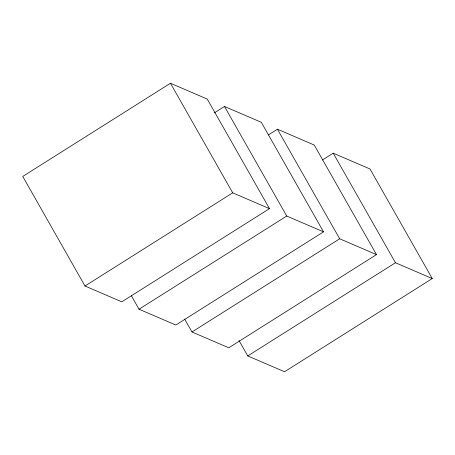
<?xml version="1.0" encoding="UTF-8"?>
<svg xmlns="http://www.w3.org/2000/svg" width="455" height="455" viewBox="0 0 455 455"><rect width="100%" height="100%" fill="white"/><g stroke="black" fill="none" stroke-linecap="round" stroke-linejoin="round"><path stroke-width="0.68" d="M170.454 83.254L22.75 176.438L84.994 286.013L121.792 301.819L269.496 208.64L207.247 99.065L170.454 83.254L232.698 192.829L269.496 208.64M214.282 112.908L224.486 106.47L261.284 122.281L323.528 231.851L175.823 325.035L139.031 309.224L131.336 295.682M268.433 134.902L277.436 129.22L314.234 145.026L376.478 254.601L228.774 347.785L191.982 331.974L184.633 319.046M84.994 286.013L232.698 192.829M322.402 160.001L333.208 153.181L370.006 168.987L432.25 278.562L284.546 371.746L247.753 355.935L239.011 340.545M139.031 309.224L286.735 216.045L323.528 231.851M191.982 331.974L339.686 238.79L376.478 254.601M247.753 355.935L395.458 262.751L432.25 278.562M333.208 153.181L395.458 262.751M277.436 129.22L339.686 238.79M224.486 106.47L286.735 216.045"/></g></svg>
